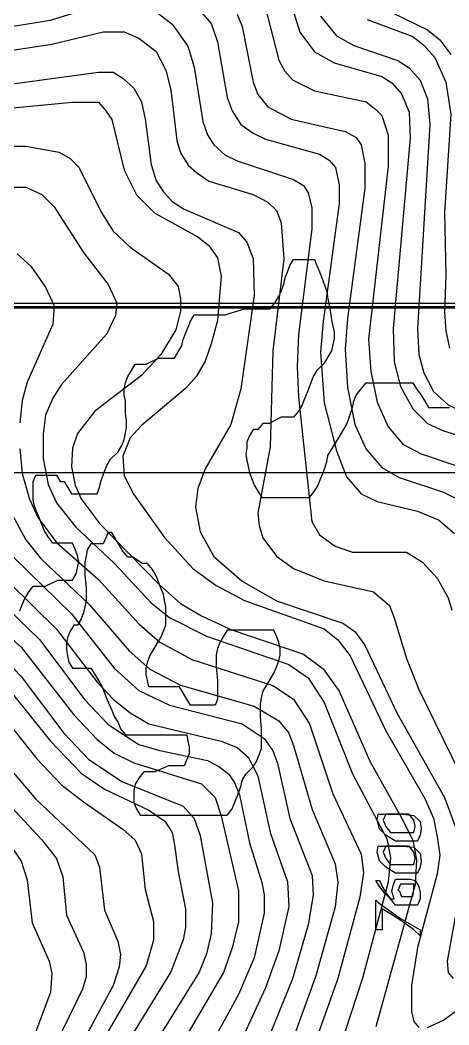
# Model space of a CAD drawing. Extents: x -0.82 to 6.83, y -0.63 to 7.9.
# Drawn here: x 0.4539 to 0.6381, y 4.4541 to 4.8854 of the extents above; entities that cross this region are included whole.
import ezdxf

# ---------------------------------------------------------------- set-up
doc = ezdxf.new("R2010")
doc.units = 0
for name, color, linetype in [('Elevations', 7, 'CONTINUOUS'), ('Grid', 7, 'CONTINUOUS'), ('topo', 7, 'CONTINUOUS'), ('topo_grid', 7, 'CONTINUOUS'), ('white', 7, 'CONTINUOUS')]:
    doc.layers.add(name, color=color, linetype=linetype)

msp = doc.modelspace()

# ---------------------------------------------------------------- linework, layer by layer
at = {"layer": 'Elevations', "color": 1}
for points in [[(0.623051, 4.544056), (0.625686, 4.54141), (0.626213, 4.538235), (0.625686, 4.535589), (0.62463, 4.532944), (0.623048, 4.532944), (0.62094, 4.532944), (0.61514, 4.532944), (0.610922, 4.535589), (0.608286, 4.538235), (0.607231, 4.541939), (0.607757, 4.544585), (0.608813, 4.544585), (0.610395, 4.544585), (0.612504, 4.544585), (0.618303, 4.544585)], [(0.616724, 4.536674), (0.619887, 4.536674), (0.623051, 4.536674), (0.623577, 4.53932), (0.623051, 4.541966), (0.620942, 4.544612), (0.617251, 4.544612), (0.613033, 4.544612), (0.610924, 4.544612), (0.609871, 4.541966), (0.610924, 4.53932), (0.613033, 4.536674)], [(0.623051, 4.530351), (0.625686, 4.527705), (0.626213, 4.52453), (0.625686, 4.521884), (0.62463, 4.519238), (0.623048, 4.519238), (0.62094, 4.519238), (0.61514, 4.519238), (0.610922, 4.521884), (0.608286, 4.52453), (0.607231, 4.528234), (0.607757, 4.53088), (0.608813, 4.53088), (0.610395, 4.53088), (0.612504, 4.53088), (0.618303, 4.53088)], [(0.616724, 4.522969), (0.619887, 4.522969), (0.623051, 4.522969), (0.623577, 4.525615), (0.623051, 4.52826), (0.620942, 4.530906), (0.617251, 4.530906), (0.613033, 4.530906), (0.610924, 4.530906), (0.609871, 4.52826), (0.610924, 4.525615), (0.613033, 4.522969)], [(0.623578, 4.516116), (0.62516, 4.51347), (0.625687, 4.510824), (0.625687, 4.508179), (0.624631, 4.505533), (0.623049, 4.505533), (0.620414, 4.505533), (0.617778, 4.505533), (0.615143, 4.505533), (0.613034, 4.508179), (0.610399, 4.510824), (0.60829, 4.51347), (0.606708, 4.516116), (0.60829, 4.516116), (0.609343, 4.51347), (0.610926, 4.510824), (0.613034, 4.508179), (0.614617, 4.508179), (0.613561, 4.511354), (0.614087, 4.513999), (0.615143, 4.516645), (0.616196, 4.516645), (0.618305, 4.516645), (0.621469, 4.516645)], [(0.616724, 4.511883), (0.617777, 4.509237), (0.618833, 4.509237), (0.620415, 4.509237), (0.622524, 4.509237), (0.62305, 4.511883), (0.62305, 4.514529), (0.621997, 4.514529), (0.618833, 4.514529), (0.617251, 4.514529), (0.616195, 4.511883)], [(0.607761, 4.506618), (0.617251, 4.499738), (0.625687, 4.494976), (0.625687, 4.49233), (0.623052, 4.494976), (0.619361, 4.497622), (0.614616, 4.500797), (0.609343, 4.503972), (0.609343, 4.494976), (0.606708, 4.494976), (0.606708, 4.507676)]]:
    msp.add_lwpolyline(points, close=True, dxfattribs=at)
at = {"layer": 'Grid', "color": 1}
for points in [[(0.841862, 4.762337), (0.635705, 4.762337), (0.429021, 4.762337), (0.222336, 4.762337), (0.015652, 4.762337), (0.024087, 4.966913), (0.031996, 5.172018), (0.039905, 5.376594), (0.048341, 5.58117), (0.255552, 5.58117), (0.463291, 5.58117), (0.670503, 5.58117), (0.878242, 5.58117), (0.869279, 5.375033), (0.860316, 5.169399), (0.850825, 4.963235)], [(0.839226, 3.927683), (0.632542, 3.927683), (0.426384, 3.927683), (0.2197, 3.927683), (0.013015, 3.927683), (0.01407, 4.134375), (0.015652, 4.341041), (0.015652, 4.548792), (0.015652, 4.761808), (0.222336, 4.761808), (0.429021, 4.761808), (0.635705, 4.761808), (0.841862, 4.761808), (0.841862, 4.548263), (0.841336, 4.340539), (0.840283, 4.133846)]]:
    msp.add_lwpolyline(points, close=True, dxfattribs=at)
for points in [[(2.529613, 5.383394), (2.516432, 5.180405), (2.503779, 4.976888), (2.490597, 4.77337), (2.284967, 4.770725), (2.07881, 4.76755), (1.873176, 4.764375), (1.667546, 4.761729), (1.460861, 4.761729), (1.254704, 4.761729), (1.048547, 4.761729), (0.841862, 4.761729), (0.635705, 4.761729), (0.429021, 4.761729), (0.222336, 4.761729), (0.015652, 4.761729), (0.006688, 4.761729)], [(0.006687, 4.763898), (0.01565, 4.763898), (0.222334, 4.763898), (0.429019, 4.763898), (0.635703, 4.763898), (0.84186, 4.763898), (1.048549, 4.763898), (1.254707, 4.763898), (1.460864, 4.763898), (1.667548, 4.763898), (1.873178, 4.766544)]]:
    msp.add_lwpolyline(points, dxfattribs=at)
at = {"layer": 'topo', "color": 2}
for points in [[(0.567162, 4.902408), (0.574016, 4.880183), (0.580343, 4.871716), (0.588779, 4.866954), (0.609341, 4.861133), (0.613559, 4.858487), (0.617777, 4.853724), (0.620941, 4.845787), (0.621468, 4.834674), (0.614086, 4.752945), (0.614615, 4.738657), (0.61725, 4.728074), (0.622523, 4.718549), (0.628849, 4.712199), (0.635704, 4.709024), (0.653103, 4.703732)], [(0.436399, 4.8805), (0.466979, 4.885263), (0.494396, 4.893729)], [(0.50969, 4.891084), (0.51918, 4.883675), (0.526035, 4.87415), (0.52867, 4.865154), (0.532361, 4.841871), (0.53447, 4.83605), (0.537105, 4.831817), (0.54185, 4.827584), (0.547123, 4.824938), (0.571376, 4.817), (0.575594, 4.814354), (0.577703, 4.811179), (0.579283, 4.804829), (0.579283, 4.795834), (0.573484, 4.750484), (0.572957, 4.736726), (0.573484, 4.723496), (0.579283, 4.670236), (0.582447, 4.664415), (0.589301, 4.659653), (0.596682, 4.657007), (0.613554, 4.657007), (0.619881, 4.657007), (0.626735, 4.652773), (0.633062, 4.645894), (0.637808, 4.637428), (0.639387, 4.632136)], [(0.528147, 4.892936), (0.536055, 4.88394), (0.538693, 4.876002), (0.542911, 4.85219), (0.54502, 4.846369), (0.548711, 4.840548), (0.553984, 4.836844), (0.559256, 4.834198), (0.582455, 4.827848), (0.586673, 4.825202), (0.589308, 4.822027), (0.59089, 4.814619), (0.59089, 4.806681), (0.584036, 4.756067), (0.582981, 4.742838), (0.584563, 4.721142), (0.589835, 4.700504), (0.594053, 4.689392), (0.60038, 4.681983), (0.607234, 4.678808), (0.624634, 4.674575), (0.633597, 4.670871), (0.640451, 4.66505)], [(0.558725, 4.892565), (0.565052, 4.868224), (0.567687, 4.863461), (0.57085, 4.859757), (0.580341, 4.854994), (0.602485, 4.850232), (0.606703, 4.847057), (0.609339, 4.844411), (0.611976, 4.835944), (0.611976, 4.822715), (0.603541, 4.748367), (0.604594, 4.734609), (0.607229, 4.72138), (0.611975, 4.710796), (0.618302, 4.703388), (0.62621, 4.699155), (0.643609, 4.693334)], [(0.608287, 4.891189), (0.62885, 4.881135), (0.634122, 4.876902), (0.638867, 4.870552)], [(0.547128, 4.887856), (0.549236, 4.882564), (0.553981, 4.858751), (0.55609, 4.85346), (0.560308, 4.848168), (0.570325, 4.842876), (0.593524, 4.837585), (0.598269, 4.834939), (0.600378, 4.831764), (0.60196, 4.823826), (0.60196, 4.813243), (0.594579, 4.757363), (0.593523, 4.744134), (0.594579, 4.72773), (0.597742, 4.711855), (0.602487, 4.701271), (0.609342, 4.693334), (0.616723, 4.689101), (0.635704, 4.682751), (0.642031, 4.679576)], [(0.58298, 4.887088), (0.589834, 4.878622), (0.597216, 4.874388), (0.616196, 4.868038), (0.620942, 4.864863), (0.625687, 4.859572), (0.62885, 4.851634), (0.629905, 4.840522), (0.624632, 4.752998), (0.625161, 4.741885), (0.62727, 4.733948), (0.631488, 4.72601), (0.637815, 4.720189), (0.64467, 4.717014)], [(0.603015, 4.88566), (0.622523, 4.878251), (0.627269, 4.874547), (0.632014, 4.869255), (0.636759, 4.858672), (0.638868, 4.844914), (0.636232, 4.802739), (0.636759, 4.775831), (0.636232, 4.759956), (0.636759, 4.752019), (0.638341, 4.74461)], [(0.436402, 4.870261), (0.467508, 4.875023), (0.489652, 4.880315), (0.498615, 4.880315), (0.504948, 4.877669), (0.512329, 4.871848), (0.516547, 4.863911), (0.518655, 4.855444), (0.521291, 4.833748), (0.522873, 4.828457), (0.526037, 4.823165), (0.529727, 4.81999), (0.535, 4.816286), (0.553981, 4.810465), (0.560308, 4.80729), (0.563998, 4.803586), (0.566106, 4.798294), (0.567162, 4.782948), (0.562417, 4.743393), (0.561362, 4.702277), (0.55609, 4.673808), (0.556616, 4.668516), (0.558198, 4.663224), (0.563998, 4.655287), (0.57138, 4.649995), (0.584561, 4.644704), (0.60565, 4.639941), (0.608814, 4.637295), (0.612505, 4.63412), (0.614614, 4.628829), (0.619886, 4.611366), (0.625159, 4.598137), (0.649939, 4.547522)], [(0.441145, 4.856661), (0.487542, 4.863011), (0.493869, 4.863011), (0.498087, 4.860365), (0.502832, 4.856132), (0.506, 4.850311), (0.507582, 4.842903), (0.510217, 4.823324), (0.512326, 4.816445), (0.51549, 4.811682), (0.51918, 4.807449), (0.524453, 4.804274), (0.547652, 4.79422), (0.551342, 4.789986), (0.55398, 4.783107), (0.554506, 4.767232), (0.548706, 4.727148), (0.544488, 4.711802), (0.533416, 4.692752), (0.530253, 4.684285), (0.529199, 4.676348), (0.531308, 4.665764), (0.537108, 4.655181), (0.549234, 4.644598), (0.563997, 4.636131), (0.592468, 4.626606), (0.597741, 4.622902), (0.601959, 4.617081), (0.615667, 4.588083), (0.63623, 4.551703), (0.641502, 4.537415)], [(0.441672, 4.846898), (0.47647, 4.850073), (0.482797, 4.850073), (0.487543, 4.850073), (0.490706, 4.846369), (0.493342, 4.842665), (0.498615, 4.820969), (0.503887, 4.810386), (0.5118, 4.802448), (0.530254, 4.792394), (0.534999, 4.78869), (0.53869, 4.783398), (0.540272, 4.775461), (0.53869, 4.756411), (0.536052, 4.746356), (0.533416, 4.738948), (0.529727, 4.732598), (0.52498, 4.727306), (0.505999, 4.711431), (0.50125, 4.70614), (0.498086, 4.698202), (0.498613, 4.689736), (0.502832, 4.681798), (0.516017, 4.663277), (0.528144, 4.650048), (0.538161, 4.64264), (0.550288, 4.63629), (0.584559, 4.624119), (0.590359, 4.619356), (0.595631, 4.612477), (0.610921, 4.580304), (0.627793, 4.551306), (0.631484, 4.542839), (0.633066, 4.534901), (0.634122, 4.526964), (0.633066, 4.519026), (0.624631, 4.487409), (0.621993, 4.471005), (0.621993, 4.459892), (0.623049, 4.455659), (0.625158, 4.453013)], [(0.443256, 4.831288), (0.456437, 4.831288), (0.470673, 4.828642), (0.475418, 4.825996), (0.479108, 4.822292), (0.488599, 4.803242), (0.493871, 4.794775), (0.501253, 4.787896), (0.517602, 4.776254), (0.52182, 4.770963), (0.522873, 4.765671), (0.522873, 4.760379), (0.520765, 4.752442), (0.514438, 4.741859), (0.506002, 4.732863), (0.485963, 4.717517), (0.47858, 4.707992), (0.476472, 4.701642), (0.475945, 4.693704), (0.477527, 4.685767), (0.480163, 4.679946), (0.488072, 4.669363), (0.513911, 4.642904), (0.522874, 4.634967), (0.531838, 4.629675), (0.544491, 4.623854), (0.575599, 4.613271), (0.584035, 4.606921), (0.590888, 4.597396), (0.604069, 4.567339), (0.617777, 4.542998), (0.622524, 4.533473), (0.624103, 4.525006), (0.623577, 4.514423), (0.606706, 4.453278)], [(0.449582, 4.81364), (0.456436, 4.81364), (0.46329, 4.810465), (0.468563, 4.805173), (0.481216, 4.785594), (0.491761, 4.771836), (0.495452, 4.763898), (0.494925, 4.758607), (0.491234, 4.750669), (0.471726, 4.728973), (0.468035, 4.723153), (0.464872, 4.715744), (0.463817, 4.707807), (0.463817, 4.697223), (0.465925, 4.686111), (0.469616, 4.678173), (0.478052, 4.66759), (0.494398, 4.652244), (0.510219, 4.635311), (0.518127, 4.628961), (0.533946, 4.621023), (0.56927, 4.608853), (0.577707, 4.603032), (0.58456, 4.592448), (0.596688, 4.561863), (0.61145, 4.533923), (0.613033, 4.525985), (0.61198, 4.515402), (0.600908, 4.474259), (0.593526, 4.451505)], [(0.452745, 4.785012), (0.458545, 4.77972), (0.464872, 4.770725), (0.468563, 4.762787), (0.468034, 4.75485), (0.456962, 4.729979), (0.454853, 4.722041), (0.4538, 4.712516)], [(0.4538, 4.701404), (0.454853, 4.69082), (0.458017, 4.679708), (0.461707, 4.67177), (0.469616, 4.661187), (0.487542, 4.645312), (0.504946, 4.626262), (0.513909, 4.618325), (0.527617, 4.610916), (0.562416, 4.599804), (0.571379, 4.593983), (0.578233, 4.5834), (0.588251, 4.553343), (0.600377, 4.527414), (0.601433, 4.519476), (0.599851, 4.508893), (0.590361, 4.4741), (0.581925, 4.450288)], [(0.450634, 4.672935), (0.456434, 4.662351), (0.462761, 4.654414), (0.483851, 4.634305), (0.500723, 4.614726), (0.50969, 4.606789), (0.522871, 4.59991), (0.554506, 4.590914), (0.565051, 4.584564), (0.569269, 4.579272), (0.571377, 4.57398), (0.579285, 4.54657), (0.589303, 4.523286), (0.590359, 4.515349), (0.589303, 4.504765), (0.580867, 4.475238), (0.571377, 4.44878)], [(0.451163, 4.654837), (0.475944, 4.630495), (0.494398, 4.607212), (0.504947, 4.597687), (0.518128, 4.591337), (0.549235, 4.5834), (0.558726, 4.57705), (0.562417, 4.571758), (0.564526, 4.566466), (0.569797, 4.542654), (0.579287, 4.518312), (0.579817, 4.509845), (0.577708, 4.497145), (0.570853, 4.473862), (0.559781, 4.446451)], [(0.435346, 4.645444), (0.462236, 4.619515), (0.481744, 4.593586), (0.491761, 4.583003), (0.504947, 4.574536), (0.51391, 4.57189), (0.534473, 4.567657), (0.539218, 4.565011), (0.543436, 4.561836), (0.546071, 4.558132), (0.54818, 4.55284), (0.552398, 4.532203), (0.55767, 4.515269), (0.558726, 4.509978), (0.558726, 4.50204), (0.554508, 4.48299), (0.547654, 4.467115), (0.531836, 4.438117)], [(0.449053, 4.644148), (0.469616, 4.62404), (0.487015, 4.601285), (0.493869, 4.593877), (0.501252, 4.588056), (0.509164, 4.583294), (0.540271, 4.575885), (0.547127, 4.57324), (0.551871, 4.569006), (0.556089, 4.561069), (0.561361, 4.536727), (0.568744, 4.51556), (0.56927, 4.504977), (0.565052, 4.485927), (0.559252, 4.470052), (0.547125, 4.443594)], [(0.430601, 4.637348), (0.454327, 4.616181), (0.476999, 4.587183), (0.487016, 4.5766), (0.494398, 4.570779), (0.502834, 4.566546), (0.531836, 4.55755), (0.537636, 4.551729), (0.540271, 4.543791), (0.547653, 4.511618), (0.547653, 4.498389), (0.545015, 4.487276), (0.541325, 4.476693), (0.521289, 4.44243)], [(0.445364, 4.613165), (0.454327, 4.60364), (0.47278, 4.579299), (0.483325, 4.568186), (0.497561, 4.558661), (0.523928, 4.548078), (0.528673, 4.542786), (0.531308, 4.535378), (0.536581, 4.506379), (0.536055, 4.49315), (0.533946, 4.484684), (0.530782, 4.476746), (0.511274, 4.445102)], [(0.440619, 4.608588), (0.466981, 4.575912), (0.480162, 4.562154), (0.49018, 4.555274), (0.509165, 4.546279), (0.516019, 4.541516), (0.519182, 4.536754), (0.520238, 4.531462), (0.52182, 4.51982), (0.524983, 4.503945), (0.524983, 4.496008), (0.52393, 4.490716), (0.518657, 4.476958), (0.499145, 4.44534)], [(0.437982, 4.597343), (0.461181, 4.568345), (0.471726, 4.557232), (0.481216, 4.549824), (0.498088, 4.538182), (0.503361, 4.53342), (0.506002, 4.527599), (0.507584, 4.512253), (0.511275, 4.498495), (0.511275, 4.490557), (0.508111, 4.479445), (0.491235, 4.450446)], [(0.285604, 4.450949), (0.300894, 4.467883), (0.307221, 4.473174), (0.314603, 4.476878), (0.336751, 4.484816), (0.352041, 4.494341), (0.371022, 4.510745), (0.38684, 4.528208), (0.396857, 4.544612), (0.408984, 4.574668), (0.413729, 4.582606), (0.418474, 4.587898), (0.425329, 4.587898), (0.429546, 4.585252), (0.436401, 4.579431), (0.460654, 4.550962), (0.485962, 4.527149), (0.488071, 4.521858), (0.49018, 4.503337), (0.495978, 4.490108), (0.497034, 4.484287), (0.496508, 4.478995), (0.49387, 4.471058), (0.479635, 4.444599)], [(0.290349, 4.43936), (0.305639, 4.456294), (0.312494, 4.461585), (0.318825, 4.46476), (0.336751, 4.470581), (0.345714, 4.475344), (0.369968, 4.49651), (0.392112, 4.519265), (0.40213, 4.533552), (0.414784, 4.556835), (0.420056, 4.563715), (0.425328, 4.56689), (0.429546, 4.56689), (0.43851, 4.56001), (0.46329, 4.533552), (0.469617, 4.525615), (0.472252, 4.517677), (0.473834, 4.501273), (0.481215, 4.485398), (0.482271, 4.480106), (0.482271, 4.474815), (0.480689, 4.469523), (0.46909, 4.44571)], [(0.314603, 4.453701), (0.321461, 4.456876), (0.33886, 4.461638), (0.346769, 4.465872), (0.356787, 4.474338), (0.391585, 4.508073), (0.42111, 4.545511), (0.425328, 4.548686), (0.429546, 4.548686), (0.434292, 4.54604), (0.440619, 4.540749), (0.449054, 4.532282), (0.454327, 4.524345), (0.456962, 4.516407), (0.459071, 4.497886), (0.466453, 4.481482), (0.467506, 4.47619), (0.46698, 4.468253), (0.45907, 4.447086)], [(0.643611, 4.516248), (0.637284, 4.481456), (0.63781, 4.476693), (0.639919, 4.474047)], [(0.628849, 4.453013), (0.635703, 4.456188), (0.680518, 4.48942)]]:
    msp.add_lwpolyline(points, dxfattribs=at)
at = {"layer": 'topo_grid', "color": 7}
msp.add_lwpolyline([(0.071011, 4.691138), (0.108445, 4.691138), (0.145357, 4.691138), (0.182791, 4.691138), (0.219699, 4.691138), (0.257133, 4.691138), (0.29404, 4.691138), (0.331479, 4.691138), (0.368913, 4.691138), (0.40582, 4.691138), (0.443255, 4.691138), (0.480162, 4.691138), (0.517601, 4.691138), (0.554508, 4.691138), (0.591942, 4.691138), (0.629377, 4.691138), (0.666284, 4.691138)], dxfattribs=at)
at = {"layer": 'white', "color": 7}
msp.add_lwpolyline([(0.453809, 4.631818), (0.454862, 4.634464), (0.455917, 4.63711), (0.4575, 4.639756), (0.459608, 4.642402), (0.462246, 4.642402), (0.464881, 4.642402), (0.470153, 4.645048), (0.472789, 4.645048), (0.474897, 4.645048), (0.47648, 4.645048), (0.478062, 4.647693), (0.478588, 4.650339), (0.479115, 4.652985), (0.478588, 4.655631), (0.477533, 4.658277), (0.47648, 4.660923), (0.474371, 4.660923), (0.472262, 4.660923), (0.470153, 4.660923), (0.468045, 4.660923), (0.465936, 4.663568), (0.464354, 4.666214), (0.463301, 4.66886), (0.462245, 4.671506), (0.461192, 4.674152), (0.460136, 4.676798), (0.45961, 4.679443), (0.45961, 4.682089), (0.45961, 4.684735), (0.45961, 4.687381), (0.460666, 4.690027), (0.461719, 4.690027), (0.463301, 4.690027), (0.465409, 4.690027), (0.467518, 4.690027), (0.469627, 4.690027), (0.471209, 4.687381), (0.472791, 4.687381), (0.474374, 4.684735), (0.475956, 4.682089), (0.477538, 4.682089), (0.479647, 4.682089), (0.481755, 4.682089), (0.483864, 4.682089), (0.485446, 4.682089), (0.487029, 4.682089), (0.488082, 4.684735), (0.488608, 4.687381), (0.49019, 4.691614), (0.491246, 4.69426), (0.492828, 4.696906), (0.495991, 4.700081), (0.497574, 4.702727), (0.498627, 4.705373), (0.499153, 4.708018), (0.49968, 4.710664), (0.49968, 4.71331), (0.499153, 4.716485), (0.499153, 4.721777), (0.498627, 4.724423), (0.498627, 4.727068), (0.499153, 4.729714), (0.500209, 4.73236), (0.501791, 4.735006), (0.503373, 4.737652), (0.506008, 4.737652), (0.508117, 4.737652), (0.51339, 4.740298), (0.516025, 4.740298), (0.518134, 4.740298), (0.520243, 4.740298), (0.521825, 4.742943), (0.523407, 4.745589), (0.523934, 4.748235), (0.524987, 4.750881), (0.526042, 4.753527), (0.527096, 4.756173), (0.528678, 4.758818), (0.530786, 4.758818), (0.533427, 4.758818), (0.536065, 4.758818), (0.5387, 4.758818), (0.541863, 4.758818), (0.550299, 4.761464), (0.553463, 4.761464), (0.556099, 4.761464), (0.558734, 4.761464), (0.561369, 4.761464), (0.563478, 4.76411), (0.56506, 4.766756), (0.566116, 4.769402), (0.567169, 4.772048), (0.567695, 4.774693), (0.568751, 4.777339), (0.569804, 4.779985), (0.571386, 4.782631), (0.572968, 4.782631), (0.575077, 4.782631), (0.577186, 4.782631), (0.578768, 4.782631), (0.58035, 4.782631), (0.581403, 4.779985), (0.582459, 4.777339), (0.583512, 4.774693), (0.584568, 4.772048), (0.585621, 4.768873), (0.586147, 4.765698), (0.586674, 4.763052), (0.5872, 4.759877), (0.587727, 4.756702), (0.588253, 4.754056), (0.58878, 4.75141), (0.58878, 4.748764), (0.588253, 4.746118), (0.587727, 4.743473), (0.586145, 4.740827), (0.584562, 4.738181), (0.581399, 4.735006), (0.579817, 4.73236), (0.578761, 4.729714), (0.577182, 4.725481), (0.576126, 4.722835), (0.575073, 4.720189), (0.573491, 4.717543), (0.571382, 4.714898), (0.568747, 4.714898), (0.566112, 4.714898), (0.560839, 4.712252), (0.558204, 4.712252), (0.556095, 4.709606), (0.553986, 4.709606), (0.552404, 4.70696), (0.551351, 4.704314), (0.551351, 4.701668), (0.550824, 4.699023), (0.551351, 4.696377), (0.551877, 4.693731), (0.552404, 4.691085), (0.553457, 4.688439), (0.554513, 4.685793), (0.556095, 4.683148), (0.557674, 4.680502), (0.559783, 4.680502), (0.562418, 4.680502), (0.565056, 4.680502), (0.567692, 4.680502), (0.570327, 4.680502), (0.572962, 4.680502), (0.5756, 4.680502), (0.578235, 4.680502), (0.580344, 4.683148), (0.581926, 4.685793), (0.582979, 4.688439), (0.584035, 4.691085), (0.585617, 4.695848), (0.586144, 4.698493), (0.587726, 4.701139), (0.589308, 4.703785), (0.59089, 4.706431), (0.59247, 4.709077), (0.594052, 4.711723), (0.595108, 4.714368), (0.596687, 4.719131), (0.597214, 4.721777), (0.598269, 4.724423), (0.600378, 4.727068), (0.602487, 4.729714), (0.604596, 4.729714), (0.607231, 4.729714), (0.609866, 4.729714), (0.612504, 4.729714), (0.615139, 4.729714), (0.617775, 4.729714), (0.62041, 4.729714), (0.622519, 4.729714), (0.624101, 4.727068), (0.626209, 4.724423), (0.627792, 4.721777), (0.629374, 4.719131), (0.631483, 4.719131), (0.633591, 4.719131), (0.6357, 4.719131), (0.638338, 4.719131)], dxfattribs=at)
msp.add_lwpolyline([(0.489652, 4.660631), (0.48807, 4.660631), (0.485961, 4.660631), (0.484379, 4.660631), (0.482797, 4.657986), (0.48227, 4.65534), (0.481744, 4.652694), (0.481744, 4.650048), (0.481744, 4.647402), (0.48227, 4.641581), (0.48227, 4.638936), (0.48227, 4.63629), (0.481744, 4.633644), (0.481217, 4.630998), (0.480161, 4.628352), (0.478579, 4.625706), (0.476997, 4.625706), (0.475415, 4.623061), (0.474362, 4.620415), (0.473833, 4.617769), (0.473833, 4.615123), (0.474362, 4.612477), (0.474888, 4.609831), (0.47647, 4.607186), (0.478053, 4.607186), (0.480161, 4.607186), (0.48227, 4.607186), (0.484379, 4.607186), (0.485961, 4.60454), (0.487543, 4.601894), (0.489125, 4.599248), (0.490181, 4.596602), (0.491234, 4.593956), (0.493343, 4.589194), (0.494399, 4.586548), (0.495981, 4.583902), (0.497036, 4.581256), (0.499145, 4.578611), (0.501254, 4.578611), (0.503363, 4.578611), (0.505998, 4.578611), (0.508633, 4.578611), (0.514433, 4.578611), (0.517068, 4.578611), (0.519704, 4.578611), (0.521812, 4.578611), (0.523921, 4.578611), (0.525503, 4.578611), (0.52603, 4.575965), (0.526556, 4.573319), (0.526556, 4.570673), (0.525503, 4.568027), (0.524448, 4.565381), (0.522339, 4.565381), (0.519704, 4.565381), (0.517595, 4.565381), (0.511795, 4.562736), (0.50916, 4.562736), (0.507051, 4.562736), (0.504942, 4.56009), (0.50336, 4.557444), (0.502831, 4.554798), (0.502831, 4.552152), (0.502831, 4.549506), (0.503887, 4.546861), (0.505469, 4.544215), (0.507051, 4.544215), (0.509689, 4.544215), (0.512324, 4.544215), (0.514959, 4.544215), (0.517595, 4.544215), (0.520759, 4.544215), (0.523922, 4.544215), (0.527086, 4.544215), (0.530249, 4.544215), (0.532889, 4.544215), (0.536052, 4.544215), (0.53869, 4.544215), (0.540799, 4.544215), (0.542908, 4.544215), (0.545016, 4.546861), (0.546069, 4.549506), (0.547122, 4.552152), (0.548705, 4.556386), (0.549231, 4.559031), (0.550813, 4.561677), (0.553976, 4.564852), (0.555558, 4.567498), (0.556614, 4.570144), (0.557667, 4.57279), (0.557667, 4.575436), (0.557667, 4.578081), (0.557667, 4.581256), (0.557141, 4.586548), (0.557141, 4.589194), (0.557141, 4.59184), (0.557667, 4.594486), (0.558194, 4.597131), (0.559776, 4.599777), (0.561358, 4.602423), (0.562938, 4.605069), (0.563993, 4.607715), (0.565046, 4.610361), (0.565575, 4.613006), (0.565575, 4.615652), (0.565046, 4.618298), (0.563993, 4.620944), (0.562938, 4.62359), (0.560829, 4.62359), (0.55872, 4.62359), (0.556085, 4.62359), (0.55345, 4.62359), (0.550814, 4.62359), (0.548179, 4.62359), (0.545541, 4.62359), (0.542906, 4.62359), (0.541324, 4.620944), (0.539744, 4.618298), (0.538688, 4.615652), (0.538162, 4.613006), (0.538162, 4.610361), (0.538162, 4.607715), (0.538688, 4.601894), (0.538688, 4.599248), (0.538688, 4.596602), (0.538688, 4.593956), (0.537635, 4.591311), (0.536581, 4.591311), (0.534472, 4.591311), (0.53289, 4.591311), (0.530778, 4.591311), (0.528669, 4.591311), (0.527087, 4.591311), (0.525505, 4.593956), (0.523923, 4.596602), (0.52234, 4.599248), (0.520758, 4.599248), (0.518649, 4.599248), (0.516541, 4.599248), (0.514432, 4.599248), (0.512323, 4.599248), (0.510741, 4.599248), (0.509159, 4.599248), (0.508632, 4.601894), (0.508106, 4.60454), (0.508106, 4.607186), (0.508632, 4.609831), (0.509688, 4.612477), (0.511268, 4.615123), (0.51285, 4.617769), (0.514432, 4.620415), (0.515485, 4.623061), (0.516541, 4.625706), (0.516541, 4.628352), (0.516541, 4.630998), (0.516541, 4.633644), (0.516014, 4.63629), (0.515485, 4.638936), (0.514432, 4.641581), (0.513376, 4.644227), (0.512323, 4.646873), (0.510741, 4.649519), (0.508632, 4.652165), (0.506524, 4.652165), (0.502306, 4.654811), (0.500197, 4.654811), (0.498088, 4.657456), (0.496506, 4.660102), (0.494924, 4.662748), (0.493342, 4.665394), (0.491759, 4.665394), (0.489653, 4.660631)], close=True, dxfattribs=at)

doc.saveas('drawing.dxf')
